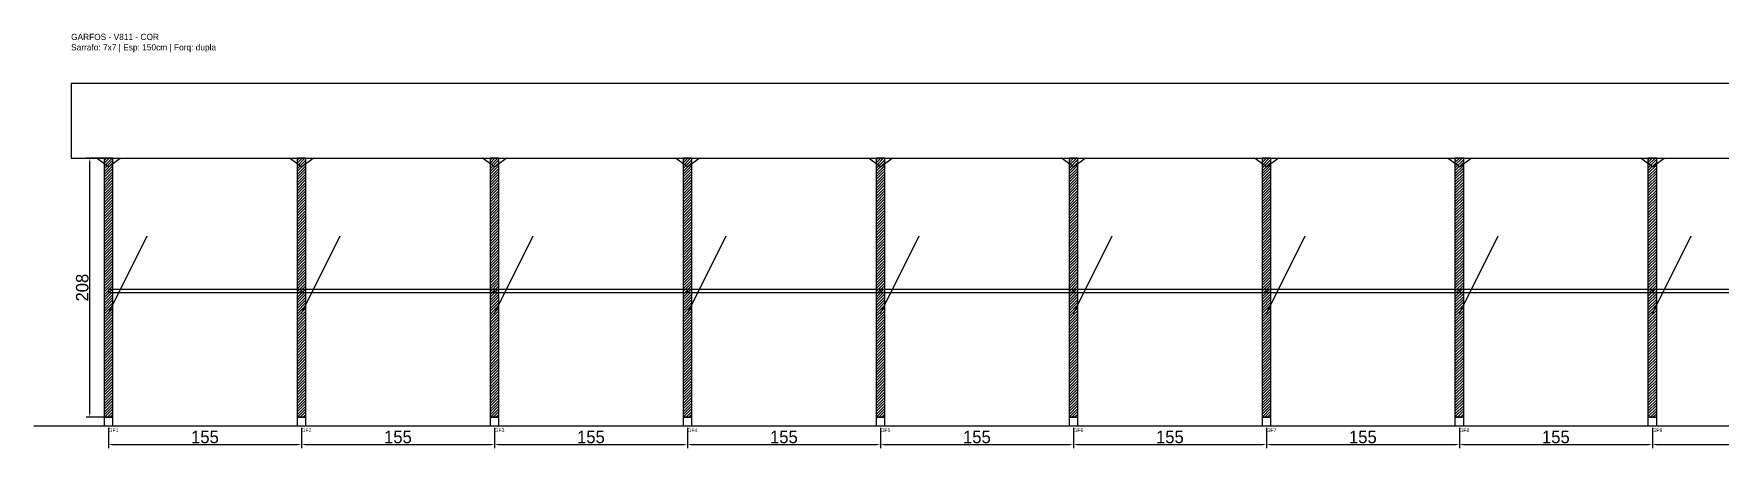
# Model space of a CAD drawing. Header units: metres. Extents: x -30 to 2725, y -25 to 308.
# Drawn here: x -30 to 1325, y -25 to 308 of the extents above; entities that cross this region are included whole.
import ezdxf

# ---------------------------------------------------------------- set-up
doc = ezdxf.new("R2010")
doc.units = ezdxf.units.M
for name, color, linetype in [('BARRA_ANCORAGEM', 1, 'Continuous'), ('COTA', 241, 'Continuous'), ('GARFOS OK', 3, 'Continuous'), ('NOME DA VIGA', 6, 'Continuous'), ('SARR_7x7', 40, 'Continuous'), ('TIRAS REESCORAMENTO', 252, 'Continuous'), ('VIGAS', 3, 'Continuous')]:
    doc.layers.add(name, color=color, linetype=linetype)
doc.dimstyles.new('EZ DXF', dxfattribs={"dimtxt": 10, "dimasz": 3.5, "dimexe": 3, "dimexo": 1.5, "dimgap": 1, "dimtad": 1, "dimdec": 1, "dimdsep": 46, "dimcen": 2.5, "dimazin": 3, "dimtfac": 1, "dimtmove": 0, "dimatfit": 3})

msp = doc.modelspace()

# ---------------------------------------------------------------- hatches: boundary and pattern name
at = {"layer": 'COTA'}
h = msp.add_hatch(dxfattribs=at)
h.set_pattern_fill('ANSI31', scale=0.5)
h.paths.add_polyline_path([(26.5, 0), (33.5, 0), (33.5, 208), (26.5, 208)])
h = msp.add_hatch(dxfattribs=at)
h.set_pattern_fill('ANSI31', scale=0.5)
h.paths.add_polyline_path([(181.5, 0), (188.5, 0), (188.5, 208), (181.5, 208)])
h = msp.add_hatch(dxfattribs=at)
h.set_pattern_fill('ANSI31', scale=0.5)
h.paths.add_polyline_path([(336.5, 0), (343.5, 0), (343.5, 208), (336.5, 208)])
h = msp.add_hatch(dxfattribs=at)
h.set_pattern_fill('ANSI31', scale=0.5)
h.paths.add_polyline_path([(491.5, 0), (498.5, 0), (498.5, 208), (491.5, 208)])
h = msp.add_hatch(dxfattribs=at)
h.set_pattern_fill('ANSI31', scale=0.5)
h.paths.add_polyline_path([(646.5, 0), (653.5, 0), (653.5, 208), (646.5, 208)])
h = msp.add_hatch(dxfattribs=at)
h.set_pattern_fill('ANSI31', scale=0.5)
h.paths.add_polyline_path([(801.5, 0), (808.5, 0), (808.5, 208), (801.5, 208)])
h = msp.add_hatch(dxfattribs=at)
h.set_pattern_fill('ANSI31', scale=0.5)
h.paths.add_polyline_path([(956.5, 0), (963.5, 0), (963.5, 208), (956.5, 208)])
h = msp.add_hatch(dxfattribs=at)
h.set_pattern_fill('ANSI31', scale=0.5)
h.paths.add_polyline_path([(1111.5, 0), (1118.5, 0), (1118.5, 208), (1111.5, 208)])
h = msp.add_hatch(dxfattribs=at)
h.set_pattern_fill('ANSI31', scale=0.5)
h.paths.add_polyline_path([(1266.5, 0), (1273.5, 0), (1273.5, 208), (1266.5, 208)])

# ---------------------------------------------------------------- linework, layer by layer
at = {"layer": 'BARRA_ANCORAGEM'}
for p, q in [((30, 83.2), (61.2, 145.6)), ((185, 83.2), (216.2, 145.6)), ((340, 83.2), (371.2, 145.6)), ((495, 83.2), (526.2, 145.6)), ((650, 83.2), (681.2, 145.6)), ((805, 83.2), (836.2, 145.6)), ((960, 83.2), (991.2, 145.6)), ((1115, 83.2), (1146.2, 145.6)), ((1270, 83.2), (1301.2, 145.6))]:
    msp.add_line(p, q, dxfattribs=at)
at = {"layer": 'GARFOS OK'}
for p, q in [((30, 201), (20.5, 208)), ((20.5, 208), (39.5, 208)), ((30, 201), (39.5, 208)), ((185, 201), (175.5, 208)), ((175.5, 208), (194.5, 208)), ((185, 201), (194.5, 208)), ((340, 201), (330.5, 208)), ((330.5, 208), (349.5, 208)), ((340, 201), (349.5, 208)), ((495, 201), (485.5, 208)), ((485.5, 208), (504.5, 208)), ((495, 201), (504.5, 208)), ((650, 201), (640.5, 208)), ((640.5, 208), (659.5, 208)), ((650, 201), (659.5, 208)), ((805, 201), (795.5, 208)), ((795.5, 208), (814.5, 208)), ((805, 201), (814.5, 208)), ((960, 201), (950.5, 208)), ((950.5, 208), (969.5, 208)), ((960, 201), (969.5, 208)), ((1115, 201), (1105.5, 208)), ((1105.5, 208), (1124.5, 208)), ((1115, 201), (1124.5, 208)), ((1270, 201), (1260.5, 208)), ((1260.5, 208), (1279.5, 208)), ((1270, 201), (1279.5, 208))]:
    msp.add_line(p, q, dxfattribs=at)
at = {"layer": 'GARFOS OK', "linetype": 'CONTINUOUS'}
msp.add_line((-30, -7), (2725, -7), dxfattribs=at)
at = {"layer": 'GARFOS OK'}
for points in [[(26.5, 0), (33.5, 0), (33.5, 208), (26.5, 208), (26.5, 0)], [(181.5, 0), (188.5, 0), (188.5, 208), (181.5, 208), (181.5, 0)], [(336.5, 0), (343.5, 0), (343.5, 208), (336.5, 208), (336.5, 0)], [(491.5, 0), (498.5, 0), (498.5, 208), (491.5, 208), (491.5, 0)], [(646.5, 0), (653.5, 0), (653.5, 208), (646.5, 208), (646.5, 0)], [(801.5, 0), (808.5, 0), (808.5, 208), (801.5, 208), (801.5, 0)], [(956.5, 0), (963.5, 0), (963.5, 208), (956.5, 208), (956.5, 0)], [(1111.5, 0), (1118.5, 0), (1118.5, 208), (1111.5, 208), (1111.5, 0)], [(1266.5, 0), (1273.5, 0), (1273.5, 208), (1266.5, 208), (1266.5, 0)]]:
    msp.add_lwpolyline(points, dxfattribs=at)
at = {"layer": 'SARR_7x7'}
for points in [[(26.5, -7), (33.5, -7), (33.5, 0), (26.5, 0), (26.5, -7)], [(181.5, -7), (188.5, -7), (188.5, 0), (181.5, 0), (181.5, -7)], [(336.5, -7), (343.5, -7), (343.5, 0), (336.5, 0), (336.5, -7)], [(491.5, -7), (498.5, -7), (498.5, 0), (491.5, 0), (491.5, -7)], [(646.5, -7), (653.5, -7), (653.5, 0), (646.5, 0), (646.5, -7)], [(801.5, -7), (808.5, -7), (808.5, 0), (801.5, 0), (801.5, -7)], [(956.5, -7), (963.5, -7), (963.5, 0), (956.5, 0), (956.5, -7)], [(1111.5, -7), (1118.5, -7), (1118.5, 0), (1111.5, 0), (1111.5, -7)], [(1266.5, -7), (1273.5, -7), (1273.5, 0), (1266.5, 0), (1266.5, -7)]]:
    msp.add_lwpolyline(points, dxfattribs=at)
at = {"layer": 'TIRAS REESCORAMENTO'}
for points in [[(30, 100), (185, 100), (185, 102.5), (30, 102.5), (30, 100)], [(185, 100), (340, 100), (340, 102.5), (185, 102.5), (185, 100)], [(340, 100), (495, 100), (495, 102.5), (340, 102.5), (340, 100)], [(495, 100), (650, 100), (650, 102.5), (495, 102.5), (495, 100)], [(650, 100), (805, 100), (805, 102.5), (650, 102.5), (650, 100)], [(805, 100), (960, 100), (960, 102.5), (805, 102.5), (805, 100)], [(960, 100), (1115, 100), (1115, 102.5), (960, 102.5), (960, 100)], [(1115, 100), (1270, 100), (1270, 102.5), (1115, 102.5), (1115, 100)], [(1270, 100), (1425, 100), (1425, 102.5), (1270, 102.5), (1270, 100)]]:
    msp.add_lwpolyline(points, dxfattribs=at)
at = {"layer": 'VIGAS'}
msp.add_lwpolyline([(0, 208), (2695, 208), (2695, 268), (0, 268), (0, 208)], dxfattribs=at)

# ---------------------------------------------------------------- texts
at = {"layer": 'NOME DA VIGA'}
for s, p in [('GF1', (30, -12)), ('GF2', (185, -12)), ('GF3', (340, -12)), ('GF4', (495, -12)), ('GF5', (650, -12)), ('GF6', (805, -12)), ('GF7', (960, -12)), ('GF8', (1115, -12)), ('GF9', (1270, -12))]:
    msp.add_text(s, height=3, dxfattribs=at).set_placement(p)
at = {"layer": 'NOME DA VIGA', "insert": (0, 293), "char_height": 5, "attachment_point": 7}
msp.add_mtext('GARFOS - V811 - COR\\PSarrafo: 7x7 | Esp: 150cm | Forq: dupla', dxfattribs=at)

# ---------------------------------------------------------------- dimensions: what is measured, and where the dimension line sits
at = {"layer": 'COTA'}
msp.add_linear_dim(base=(15, 0), p1=(30, 0), p2=(30, 208), angle=90, dimstyle='EZ DXF', dxfattribs=at).render()
for base, p1, p2 in [((30, -22), (30, -7), (185, -7)), ((185, -22), (185, -7), (340, -7)), ((340, -22), (340, -7), (495, -7)), ((495, -22), (495, -7), (650, -7)), ((650, -22), (650, -7), (805, -7)), ((805, -22), (805, -7), (960, -7)), ((960, -22), (960, -7), (1115, -7)), ((1115, -22), (1115, -7), (1270, -7)), ((1270, -22), (1270, -7), (1425, -7))]:
    msp.add_linear_dim(base=base, p1=p1, p2=p2, dimstyle='EZ DXF', dxfattribs=at).render()

doc.saveas('drawing.dxf')
